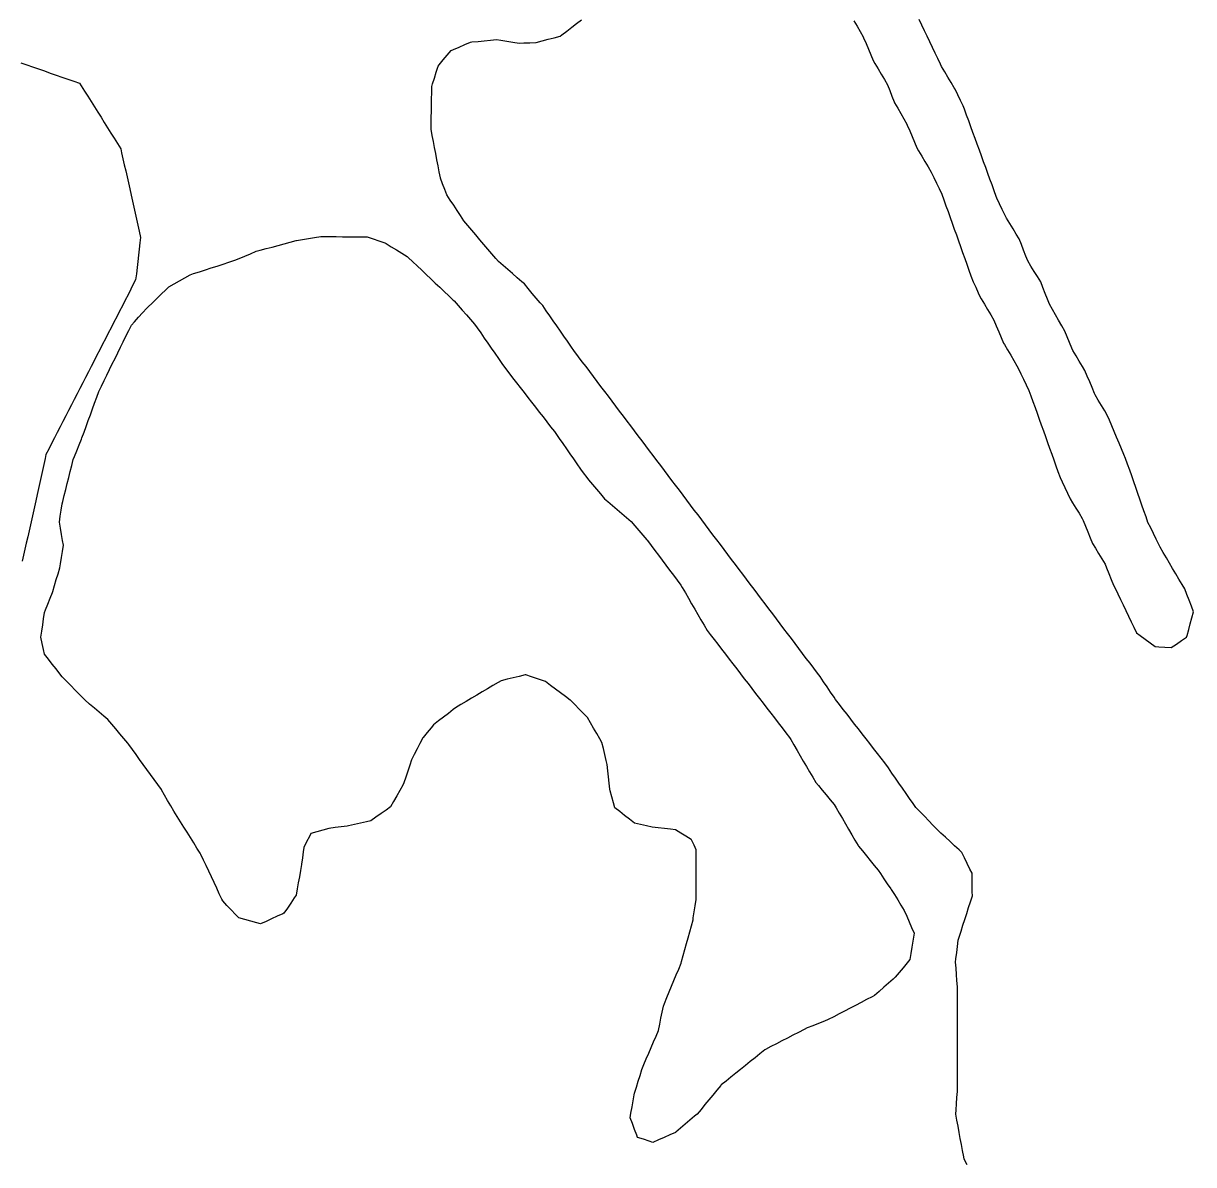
# Model space of a CAD drawing. Header units: millimetres. Extents: x 0 to 2762, y 6 to 2482.
# Drawn here: x 568.8 to 757.7, y 1286.1 to 1470.3 of the extents above; entities that cross this region are included whole.
import ezdxf

# ---------------------------------------------------------------- set-up
doc = ezdxf.new("R2010")
doc.units = ezdxf.units.MM
for name, color, linetype in [('ALL_HOLES', 1, 'Continuous'), ('ALL_ISLANDS', 7, 'Continuous'), ('OUTLINE_ISLAND_01', 7, 'Continuous'), ('OUTLINE_ISLAND_01_HOLE_116', 1, 'Continuous'), ('OUTLINE_ISLAND_01_HOLE_95', 1, 'Continuous')]:
    doc.layers.add(name, color=color, linetype=linetype)

msp = doc.modelspace()

# ---------------------------------------------------------------- linework, layer by layer
at = {"layer": 'ALL_HOLES'}
for points in [[(721.1243, 1286.0506), (720.6801, 1286.9465), (720.6043, 1287.3462), (720.4179, 1288.3286), (720.2315, 1289.3111), (720.0451, 1290.2936), (719.8587, 1291.2761), (719.6723, 1292.2585), (719.4859, 1293.241), (719.2995, 1294.2235), (719.3489, 1294.907), (719.4209, 1295.9044), (719.493, 1296.9018), (719.5651, 1297.8992), (719.5656, 1298.738), (719.5663, 1299.738), (719.567, 1300.738), (719.5676, 1301.738), (719.5683, 1302.738), (719.5689, 1303.738), (719.5696, 1304.738), (719.5702, 1305.738), (719.5709, 1306.738), (719.5715, 1307.738), (719.5722, 1308.738), (719.5728, 1309.738), (719.5735, 1310.738), (719.5741, 1311.738), (719.5748, 1312.738), (719.5754, 1313.738), (719.5761, 1314.738), (719.573, 1314.7792), (719.4985, 1315.7764), (719.4239, 1316.7737), (719.3494, 1317.7709), (719.2749, 1318.7681), (719.3385, 1319.3072), (719.4556, 1320.3003), (719.5728, 1321.2935), (719.6899, 1322.2866), (719.8521, 1322.7933), (720.1569, 1323.7457), (720.4616, 1324.6981), (720.7664, 1325.6506), (721.0712, 1326.603), (721.376, 1327.5554), (721.6808, 1328.5078), (721.9856, 1329.4602), (721.9762, 1330.0971), (721.9614, 1331.097), (721.9466, 1332.0969), (721.9318, 1333.0967), (721.5948, 1333.7818), (721.1535, 1334.6792), (720.7122, 1335.5765), (720.2709, 1336.4739), (719.8537, 1336.8607), (719.1204, 1337.5406), (718.3871, 1338.2205), (717.6538, 1338.9004), (716.9205, 1339.5803), (716.1872, 1340.2602), (715.6258, 1340.847), (714.9345, 1341.5696), (714.2432, 1342.2921), (713.5518, 1343.0147), (712.8605, 1343.7372), (712.4297, 1344.3553), (711.8579, 1345.1756), (711.286, 1345.996), (710.7142, 1346.8164), (710.1424, 1347.6367), (709.5705, 1348.4571), (708.9987, 1349.2775), (708.4268, 1350.0978), (707.855, 1350.9182), (707.28, 1351.6579), (706.6663, 1352.4474), (706.0525, 1353.2369), (705.4388, 1354.0264), (704.825, 1354.8159), (704.2113, 1355.6054), (703.5975, 1356.3949), (702.9838, 1357.1844), (702.37, 1357.9739), (701.7563, 1358.7634), (701.1425, 1359.5529), (700.5288, 1360.3424), (699.915, 1361.1319), (699.6523, 1361.5191), (699.0909, 1362.3467), (698.5295, 1363.1742), (697.968, 1364.0017), (697.4066, 1364.8292), (696.9861, 1365.3861), (696.3835, 1366.1841), (695.7808, 1366.9821), (695.1782, 1367.7801), (694.5755, 1368.5781), (693.9729, 1369.3761), (693.3702, 1370.1741), (692.7676, 1370.9721), (692.1649, 1371.7701), (691.5623, 1372.5681), (690.9596, 1373.3661), (690.357, 1374.1641), (689.7543, 1374.9621), (689.1517, 1375.7601), (688.549, 1376.5581), (687.9464, 1377.3562), (687.3437, 1378.1542), (686.7411, 1378.9522), (686.1384, 1379.7502), (685.5358, 1380.5482), (684.9331, 1381.3462), (684.3305, 1382.1442), (683.7278, 1382.9422), (683.1252, 1383.7402), (682.5225, 1384.5382), (681.9199, 1385.3362), (681.3172, 1386.1342), (680.7146, 1386.9322), (680.1119, 1387.7302), (679.5093, 1388.5282), (678.9066, 1389.3262), (678.304, 1390.1243), (677.7013, 1390.9223), (677.0987, 1391.7203), (676.496, 1392.5183), (675.8934, 1393.3163), (675.2907, 1394.1143), (674.6881, 1394.9123), (674.0854, 1395.7103), (673.4828, 1396.5083), (672.8801, 1397.3063), (672.2775, 1398.1043), (671.6748, 1398.9023), (671.0722, 1399.7003), (670.4695, 1400.4983), (669.8669, 1401.2963), (669.2642, 1402.0943), (668.6616, 1402.8923), (668.0589, 1403.6904), (667.4563, 1404.4884), (666.8536, 1405.2864), (666.251, 1406.0844), (665.6484, 1406.8824), (665.0457, 1407.6804), (664.4431, 1408.4784), (663.8404, 1409.2764), (663.2378, 1410.0744), (662.6351, 1410.8724), (662.0325, 1411.6704), (661.4298, 1412.4684), (660.8272, 1413.2664), (660.2245, 1414.0644), (659.6219, 1414.8624), (659.0192, 1415.6604), (658.4166, 1416.4585), (657.8139, 1417.2565), (657.7673, 1417.3234), (657.1957, 1418.144), (656.6241, 1418.9645), (656.0526, 1419.7851), (655.481, 1420.6056), (654.9094, 1421.4262), (654.3379, 1422.2468), (653.7663, 1423.0673), (653.1948, 1423.8879), (652.6232, 1424.7084), (652.2423, 1425.1602), (651.5976, 1425.9247), (650.953, 1426.6892), (650.3084, 1427.4537), (649.6638, 1428.2182), (649.2565, 1428.5696), (648.4994, 1429.2229), (647.7423, 1429.8762), (646.9852, 1430.5295), (646.2281, 1431.1828), (645.471, 1431.8361), (645.085, 1432.2929), (644.4396, 1433.0567), (643.7941, 1433.8206), (643.1487, 1434.5844), (642.5033, 1435.3482), (641.8578, 1436.112), (641.2124, 1436.8758), (640.567, 1437.6396), (639.9215, 1438.4035), (639.9116, 1438.4186), (639.3615, 1439.2537), (638.8115, 1440.0888), (638.2614, 1440.924), (637.7113, 1441.7591), (637.1613, 1442.5942), (636.8373, 1443.4299), (636.4759, 1444.3623), (636.1145, 1445.2947), (636.1106, 1445.3148), (635.9221, 1446.2969), (635.7335, 1447.2789), (635.545, 1448.261), (635.3564, 1449.2431), (635.1679, 1450.2251), (634.9794, 1451.2072), (634.7908, 1452.1892), (634.6023, 1453.1713), (634.6205, 1454.078), (634.6406, 1455.0778), (634.6607, 1456.0776), (634.6808, 1457.0774), (634.7009, 1458.0772), (634.721, 1459.077), (634.7411, 1460.0768), (634.8633, 1460.482), (635.1521, 1461.4394), (635.441, 1462.3968), (635.7298, 1463.3541), (635.9315, 1463.5923), (636.5779, 1464.3552), (637.2243, 1465.1182), (637.8707, 1465.8812), (638.2065, 1466.029), (639.1218, 1466.4319), (640.037, 1466.8348), (640.9523, 1467.2377), (641.2002, 1467.2633), (642.1949, 1467.3661), (643.1896, 1467.469), (644.1843, 1467.5718), (645.179, 1467.6747), (645.8445, 1467.5643), (646.8311, 1467.4007), (647.8176, 1467.2372), (648.8041, 1467.0736), (649.5747, 1467.1004), (650.5741, 1467.1351), (651.5735, 1467.1699), (651.5886, 1467.174), (652.5545, 1467.433), (653.5203, 1467.6921), (654.4862, 1467.9512), (655.452, 1468.2103), (655.7262, 1468.4197), (656.5208, 1469.0268), (657.3154, 1469.6339), (658.1101, 1470.241), (658.9047, 1470.8481)], [(702.8794, 1470.7013), (703.3782, 1469.8346), (703.8771, 1468.9679), (704.3759, 1468.1012), (704.4367, 1467.9545), (704.8194, 1467.0307), (705.2021, 1466.1068), (705.5849, 1465.1829), (705.9676, 1464.2591), (706.2505, 1463.7856), (706.7634, 1462.9272), (707.2764, 1462.0688), (707.7893, 1461.2104), (708.3023, 1460.3519), (708.6456, 1459.4555), (709.0033, 1458.5217), (709.361, 1457.5878), (709.4338, 1457.4615), (709.9326, 1456.5948), (710.4314, 1455.728), (710.9302, 1454.8613), (711.429, 1453.9946), (711.4886, 1453.8509), (711.8714, 1452.927), (712.2542, 1452.0032), (712.637, 1451.0794), (713.0198, 1450.1555), (713.2994, 1449.6874), (713.8122, 1448.8289), (714.3249, 1447.9704), (714.8377, 1447.1118), (715.3505, 1446.2533), (715.7588, 1445.3986), (716.1899, 1444.4963), (716.6209, 1443.594), (717.052, 1442.6916), (717.3844, 1441.7612), (717.7208, 1440.8195), (718.0572, 1439.8778), (718.3936, 1438.9361), (718.7301, 1437.9944), (719.0665, 1437.0527), (719.4029, 1436.1109), (719.7393, 1435.1692), (720.0757, 1434.2275), (720.4121, 1433.2858), (720.7485, 1432.3441), (721.085, 1431.4024), (721.4214, 1430.4607), (721.7578, 1429.5189), (722.0942, 1428.5772), (722.5214, 1427.6798), (722.9511, 1426.7769), (723.3809, 1425.874), (723.4221, 1425.8043), (723.9314, 1424.9437), (724.4407, 1424.0831), (724.95, 1423.2225), (725.4593, 1422.362), (725.4663, 1422.3455), (725.8548, 1421.4241), (726.2434, 1420.5027), (726.6319, 1419.5812), (727.0205, 1418.6598), (727.1585, 1418.425), (727.6651, 1417.5628), (728.1716, 1416.7006), (728.6782, 1415.8384), (729.1848, 1414.9762), (729.3626, 1414.6137), (729.8028, 1413.7158), (730.2431, 1412.818), (730.6834, 1411.9201), (731.1236, 1411.0222), (731.4278, 1410.1725), (731.7648, 1409.231), (732.1019, 1408.2895), (732.4389, 1407.348), (732.7759, 1406.4065), (733.1129, 1405.465), (733.45, 1404.5235), (733.787, 1403.582), (734.124, 1402.6405), (734.461, 1401.699), (734.798, 1400.7575), (735.1351, 1399.816), (735.4721, 1398.8745), (735.8091, 1397.933), (736.1461, 1396.9915), (736.497, 1396.2464), (736.923, 1395.3417), (737.349, 1394.437), (737.775, 1393.5323), (738.1609, 1392.8995), (738.6815, 1392.0457), (739.2021, 1391.192), (739.7228, 1390.3382), (739.8507, 1390.0283), (740.2321, 1389.1039), (740.6136, 1388.1795), (740.9951, 1387.2552), (741.3765, 1386.3308), (741.8504, 1385.5591), (742.3737, 1384.707), (742.8969, 1383.8548), (743.4202, 1383.0026), (743.6659, 1382.3861), (744.0361, 1381.4571), (744.4062, 1380.5281), (744.7764, 1379.5992), (745.0197, 1379.0968), (745.4555, 1378.1968), (745.8913, 1377.2967), (746.3271, 1376.3967), (746.7629, 1375.4967), (747.1988, 1374.5966), (747.6346, 1373.6966), (748.0704, 1372.7966), (748.5062, 1371.8965), (749.0727, 1371.4786), (749.8773, 1370.8849), (750.682, 1370.2911), (751.4867, 1369.6974), (752.0627, 1369.6565), (753.0602, 1369.5856), (754.0577, 1369.5148), (754.0886, 1369.5356), (754.9183, 1370.0938), (755.748, 1370.652), (756.5776, 1371.2103), (756.6432, 1371.4494), (756.9075, 1372.4138), (757.1718, 1373.3782), (757.4362, 1374.3427), (757.7005, 1375.3071), (757.3455, 1376.2216), (756.9837, 1377.1538), (756.6218, 1378.0861), (756.26, 1379.0183), (755.8445, 1379.722), (755.3362, 1380.5832), (754.8278, 1381.4443), (754.3194, 1382.3054), (753.8111, 1383.1666), (753.3027, 1384.0277), (752.7943, 1384.8889), (752.2859, 1385.75), (752.098, 1386.1334), (751.6578, 1387.0313), (751.2176, 1387.9292), (750.7775, 1388.8271), (750.3373, 1389.725), (750.0239, 1390.621), (749.6937, 1391.5649), (749.3635, 1392.5088), (749.0333, 1393.4527), (748.7031, 1394.3966), (748.373, 1395.3406), (748.0428, 1396.2845), (747.7126, 1397.2284), (747.3824, 1398.1723), (747.0522, 1399.1162), (746.722, 1400.0601), (746.4519, 1400.695), (746.0604, 1401.6152), (745.6689, 1402.5354), (745.2774, 1403.4556), (744.886, 1404.3758), (744.4945, 1405.296), (744.103, 1406.2161), (743.7115, 1407.1363), (743.3462, 1407.7398), (742.8285, 1408.5954), (742.3107, 1409.4509), (741.7929, 1410.3064), (741.6912, 1410.5516), (741.308, 1411.4753), (740.9248, 1412.399), (740.5416, 1413.3226), (740.1584, 1414.2463), (739.7606, 1414.9013), (739.2416, 1415.756), (738.7225, 1416.6108), (738.2034, 1417.4655), (738.0565, 1417.8236), (737.677, 1418.7488), (737.2974, 1419.674), (736.9179, 1420.5992), (736.9138, 1420.6063), (736.4147, 1421.4729), (735.9156, 1422.3394), (735.4166, 1423.206), (734.9175, 1424.0725), (734.4184, 1424.9391), (734.1015, 1425.7588), (733.7409, 1426.6915), (733.3804, 1427.6243), (733.0198, 1428.557), (732.5022, 1429.3944), (731.9764, 1430.245), (731.4506, 1431.0956), (730.9248, 1431.9463), (730.6261, 1432.7108), (730.2621, 1433.6422), (729.8981, 1434.5736), (729.5342, 1435.505), (729.0803, 1436.2472), (728.5586, 1437.1004), (728.0369, 1437.9535), (727.5153, 1438.8067), (727.2548, 1439.34), (726.8161, 1440.2386), (726.3773, 1441.1372), (725.9385, 1442.0358), (725.8422, 1442.3011), (725.5011, 1443.2412), (725.16, 1444.1812), (724.8189, 1445.1212), (724.4778, 1446.0612), (724.1367, 1447.0012), (723.7956, 1447.9413), (723.4545, 1448.8813), (723.1134, 1449.8213), (722.7723, 1450.7613), (722.4311, 1451.7014), (722.09, 1452.6414), (721.7489, 1453.5814), (721.4078, 1454.5214), (721.0667, 1455.4615), (720.7256, 1456.4015), (720.4783, 1456.9333), (720.0567, 1457.8401), (719.6351, 1458.7469), (719.2135, 1459.6537), (719.0766, 1459.884), (718.5655, 1460.7435), (718.0544, 1461.603), (717.5432, 1462.4625), (717.0321, 1463.322), (716.8613, 1463.6746), (716.4254, 1464.5746), (715.9895, 1465.4746), (715.5536, 1466.3746), (715.1177, 1467.2746), (714.6817, 1468.1746), (714.2458, 1469.0745), (713.8099, 1469.9745), (713.374, 1470.8745)]]:
    msp.add_lwpolyline(points, dxfattribs=at)
msp.add_lwpolyline([(592.2567, 1427.7316), (593.1272, 1428.2237), (593.9978, 1428.7157), (594.8684, 1429.2078), (595.7389, 1429.6998), (596.2741, 1429.8725), (597.2258, 1430.1795), (598.1775, 1430.4866), (599.1292, 1430.7936), (600.0809, 1431.1006), (601.0326, 1431.4077), (601.9843, 1431.7147), (602.936, 1432.0217), (603.6264, 1432.313), (604.5478, 1432.7017), (605.4691, 1433.0904), (606.3905, 1433.4791), (607.0298, 1433.6509), (607.9956, 1433.9104), (608.9613, 1434.1698), (609.9271, 1434.4293), (610.8928, 1434.6887), (611.8586, 1434.9482), (612.8244, 1435.2076), (612.8586, 1435.2134), (613.8446, 1435.3802), (614.8305, 1435.547), (615.8165, 1435.7138), (616.8025, 1435.8806), (617.3142, 1435.8747), (618.3142, 1435.8633), (619.3141, 1435.8518), (620.314, 1435.8403), (621.314, 1435.8288), (622.3139, 1435.8173), (623.3138, 1435.8058), (624.3138, 1435.7944), (625.2395, 1435.4878), (626.1888, 1435.1735), (627.1381, 1434.8592), (627.3374, 1434.7378), (628.1914, 1434.2175), (629.0454, 1433.6972), (629.8994, 1433.1769), (630.7533, 1432.6566), (630.9352, 1432.4842), (631.661, 1431.7962), (632.3867, 1431.1082), (633.1125, 1430.4203), (633.8382, 1429.7323), (634.564, 1429.0443), (635.2897, 1428.3564), (636.0155, 1427.6684), (636.7412, 1426.9805), (637.467, 1426.2925), (638.1927, 1425.6045), (638.3155, 1425.4657), (638.9779, 1424.7165), (639.6403, 1423.9674), (640.3028, 1423.2183), (640.9652, 1422.4691), (641.6276, 1421.72), (642.0438, 1421.1219), (642.615, 1420.3011), (643.1862, 1419.4803), (643.7574, 1418.6595), (644.3286, 1417.8387), (644.8998, 1417.0179), (645.471, 1416.1971), (646.0422, 1415.3763), (646.6135, 1414.5554), (647.1573, 1413.8556), (647.7709, 1413.066), (648.3845, 1412.2763), (648.998, 1411.4867), (649.6116, 1410.6971), (650.2252, 1409.9075), (650.8388, 1409.1178), (651.4524, 1408.3282), (652.066, 1407.5386), (652.6796, 1406.7489), (653.2932, 1405.9593), (653.9067, 1405.1697), (654.5203, 1404.3801), (654.7299, 1404.0791), (655.3012, 1403.2584), (655.8726, 1402.4377), (656.444, 1401.617), (657.0154, 1400.7963), (657.5867, 1399.9757), (658.1581, 1399.155), (658.7295, 1398.3343), (659.3008, 1397.5136), (659.404, 1397.3894), (660.0431, 1396.6202), (660.6822, 1395.8511), (661.3212, 1395.0819), (661.9603, 1394.3128), (662.5994, 1393.5436), (663.1162, 1393.1007), (663.8756, 1392.4501), (664.635, 1391.7994), (665.3943, 1391.1487), (666.1537, 1390.4981), (666.9131, 1389.8474), (667.4896, 1389.1799), (668.1433, 1388.4231), (668.797, 1387.6663), (669.4506, 1386.9096), (669.5224, 1386.8137), (670.1219, 1386.0133), (670.7214, 1385.2129), (671.3208, 1384.4125), (671.9203, 1383.6121), (672.5197, 1382.8117), (673.1192, 1382.0112), (673.7186, 1381.2108), (674.3181, 1380.4104), (674.9175, 1379.61), (675.1556, 1379.2006), (675.6582, 1378.3361), (676.1609, 1377.4716), (676.6635, 1376.6071), (677.1662, 1375.7426), (677.6688, 1374.8781), (678.1715, 1374.0136), (678.6741, 1373.1491), (679.1768, 1372.2846), (679.6805, 1371.6302), (680.2905, 1370.8378), (680.9005, 1370.0454), (681.5105, 1369.253), (682.1206, 1368.4606), (682.7306, 1367.6682), (683.3406, 1366.8758), (683.9506, 1366.0834), (684.5606, 1365.291), (685.1706, 1364.4986), (685.7806, 1363.7062), (686.3906, 1362.9138), (687.0006, 1362.1214), (687.6106, 1361.329), (688.2206, 1360.5366), (688.8306, 1359.7442), (689.4406, 1358.9518), (690.0506, 1358.1594), (690.6606, 1357.367), (691.2706, 1356.5747), (691.8806, 1355.7823), (692.4906, 1354.9899), (692.6816, 1354.6631), (693.1861, 1353.7997), (693.6907, 1352.9363), (694.1952, 1352.0729), (694.6997, 1351.2095), (695.2043, 1350.3461), (695.7088, 1349.4827), (696.2134, 1348.6194), (696.7179, 1347.756), (697.1262, 1347.2669), (697.7671, 1346.4993), (698.408, 1345.7317), (699.0489, 1344.964), (699.6898, 1344.1964), (700.0085, 1343.6484), (700.5112, 1342.7839), (701.0139, 1341.9195), (701.5166, 1341.055), (702.0193, 1340.1906), (702.522, 1339.3261), (703.0247, 1338.4616), (703.5274, 1337.5972), (703.6205, 1337.4821), (704.2497, 1336.7049), (704.8789, 1335.9276), (705.5081, 1335.1504), (706.1373, 1334.3731), (706.7665, 1333.5959), (707.1375, 1333.0475), (707.6979, 1332.2193), (708.2583, 1331.391), (708.8187, 1330.5628), (708.8646, 1330.4897), (709.3972, 1329.6433), (709.9297, 1328.7969), (710.4623, 1327.9505), (710.9948, 1327.1041), (711.0046, 1327.0814), (711.3981, 1326.162), (711.7916, 1325.2427), (712.1851, 1324.3234), (712.5786, 1323.4041), (712.5324, 1323.1178), (712.3732, 1322.1305), (712.2139, 1321.1433), (712.0547, 1320.156), (711.8955, 1319.1688), (711.4394, 1318.6173), (710.802, 1317.8467), (710.1647, 1317.0761), (709.5274, 1316.3055), (709.2071, 1316.022), (708.4583, 1315.3592), (707.7095, 1314.6965), (706.9607, 1314.0337), (706.2119, 1313.3709), (705.8089, 1313.1612), (704.9217, 1312.6997), (704.0346, 1312.2382), (703.1474, 1311.7767), (702.2603, 1311.3153), (701.3731, 1310.8538), (700.486, 1310.3923), (699.5988, 1309.9308), (698.7117, 1309.4693), (698.0943, 1309.2275), (697.1633, 1308.8626), (696.2322, 1308.4978), (695.3011, 1308.133), (694.8093, 1307.8791), (693.9209, 1307.4202), (693.0324, 1306.9613), (692.1439, 1306.5024), (691.2554, 1306.0435), (690.3669, 1305.5846), (689.4784, 1305.1257), (688.5899, 1304.6669), (688.4764, 1304.5758), (687.6965, 1303.9499), (686.9166, 1303.324), (686.1367, 1302.6981), (685.3568, 1302.0722), (684.5769, 1301.4463), (683.797, 1300.8204), (683.0171, 1300.1945), (682.2372, 1299.5685), (681.4573, 1298.9426), (681.3767, 1298.8453), (680.7389, 1298.0751), (680.101, 1297.3049), (679.4632, 1296.5348), (678.8254, 1295.7646), (678.1875, 1294.9944), (677.5497, 1294.2242), (677.1481, 1293.8814), (676.3875, 1293.2321), (675.6269, 1292.5829), (674.8663, 1291.9336), (674.1058, 1291.2844), (674.0574, 1291.2631), (673.1417, 1290.8612), (672.2261, 1290.4593), (671.3104, 1290.0573), (670.3947, 1289.6554), (669.8278, 1289.8435), (668.8787, 1290.1584), (667.9295, 1290.4733), (667.7977, 1290.8269), (667.4484, 1291.7639), (667.0991, 1292.7009), (666.7497, 1293.6379), (666.8783, 1294.3891), (667.047, 1295.3748), (667.2156, 1296.3605), (667.3843, 1297.3461), (667.465, 1297.6098), (667.7577, 1298.5661), (668.0503, 1299.5223), (668.3429, 1300.4785), (668.6355, 1301.4347), (668.9649, 1302.2079), (669.3568, 1303.1279), (669.7487, 1304.0479), (670.1406, 1304.9679), (670.5325, 1305.8879), (670.9244, 1306.8079), (671.3163, 1307.7279), (671.3176, 1307.7343), (671.5148, 1308.7147), (671.712, 1309.695), (671.9092, 1310.6754), (672.1063, 1311.6558), (672.2882, 1312.0959), (672.67, 1313.0201), (673.0518, 1313.9443), (673.4337, 1314.8685), (673.8155, 1315.7928), (674.1974, 1316.717), (674.5792, 1317.6412), (674.961, 1318.5655), (675.0372, 1318.8427), (675.3022, 1319.807), (675.5672, 1320.7712), (675.8322, 1321.7355), (676.0972, 1322.6997), (676.3621, 1323.664), (676.6271, 1324.6282), (676.8921, 1325.5925), (676.9389, 1325.877), (677.1011, 1326.8638), (677.2632, 1327.8506), (677.4254, 1328.8373), (677.4254, 1328.8556), (677.4243, 1329.8556), (677.4232, 1330.8556), (677.4222, 1331.8556), (677.4211, 1332.8556), (677.42, 1333.8556), (677.4189, 1334.8556), (677.4179, 1335.8556), (677.4168, 1336.8556), (677.0676, 1337.6052), (676.6454, 1338.5117), (676.6098, 1338.5337), (675.7598, 1339.0606), (674.9099, 1339.5874), (674.0599, 1340.1143), (673.2658, 1340.205), (672.2723, 1340.3186), (671.2787, 1340.4321), (670.2852, 1340.5456), (669.399, 1340.7446), (668.4233, 1340.9637), (667.4476, 1341.1828), (667.4259, 1341.1996), (666.6363, 1341.8132), (665.8467, 1342.4268), (665.057, 1343.0404), (664.2674, 1343.6539), (664.0403, 1344.4706), (663.7724, 1345.4341), (663.5045, 1346.3975), (663.4739, 1346.6596), (663.3581, 1347.6529), (663.2423, 1348.6462), (663.1265, 1349.6394), (663.0107, 1350.6327), (662.8642, 1351.2767), (662.6424, 1352.2517), (662.4205, 1353.2268), (662.1987, 1354.2019), (661.8483, 1354.8044), (661.3455, 1355.6688), (660.8428, 1356.5333), (660.34, 1357.3977), (659.8372, 1358.2621), (659.2145, 1358.8924), (658.5116, 1359.6037), (657.8087, 1360.3151), (657.1059, 1361.0264), (657.0858, 1361.0413), (656.2833, 1361.6379), (655.4807, 1362.2345), (654.6781, 1362.831), (653.8756, 1363.4276), (653.073, 1364.0242), (652.7351, 1364.1404), (651.7895, 1364.4658), (650.8439, 1364.7912), (649.8983, 1365.1166), (649.8188, 1365.0977), (648.8459, 1364.8664), (647.873, 1364.6351), (646.9001, 1364.4038), (645.9272, 1364.1725), (645.4426, 1363.8849), (644.5825, 1363.3747), (643.7224, 1362.8646), (642.8624, 1362.3544), (642.0023, 1361.8442), (641.1423, 1361.334), (640.2822, 1360.8238), (639.4221, 1360.3136), (638.5621, 1359.8034), (638.1854, 1359.5112), (637.3952, 1358.8984), (636.605, 1358.2855), (635.8148, 1357.6727), (635.0246, 1357.0598), (634.6034, 1356.5571), (633.9612, 1355.7905), (633.319, 1355.024), (633.2758, 1354.9407), (632.8159, 1354.0527), (632.356, 1353.1648), (631.8961, 1352.2768), (631.4362, 1351.3888), (631.1568, 1350.5262), (630.8488, 1349.5749), (630.5407, 1348.6235), (630.2326, 1347.6721), (630.0343, 1347.3181), (629.5456, 1346.4457), (629.0568, 1345.5733), (628.5681, 1344.7009), (628.0793, 1343.8284), (627.3412, 1343.3011), (626.5276, 1342.7198), (625.7139, 1342.1384), (624.9002, 1341.5571), (624.1954, 1341.3976), (623.22, 1341.177), (622.2447, 1340.9563), (621.2693, 1340.7357), (621.0848, 1340.7128), (620.0924, 1340.5896), (619.1001, 1340.4663), (618.1077, 1340.3431), (618.107, 1340.343), (617.1461, 1340.0662), (616.1851, 1339.7894), (615.2242, 1339.5126), (614.9824, 1339.0505), (614.5188, 1338.1644), (614.0553, 1337.2784), (613.9632, 1336.5662), (613.835, 1335.5744), (613.7067, 1334.5827), (613.6931, 1334.5049), (613.5199, 1333.52), (613.3467, 1332.5351), (613.1736, 1331.5502), (613.0004, 1330.5653), (612.8273, 1329.5804), (612.5235, 1329.1257), (611.9681, 1328.2942), (611.4126, 1327.4627), (610.8571, 1326.6311), (610.7001, 1326.5607), (609.7877, 1326.1514), (608.8753, 1325.742), (607.963, 1325.3327), (607.0506, 1324.9234), (606.4548, 1325.0872), (605.4906, 1325.3522), (604.5263, 1325.6173), (603.5621, 1325.8824), (603.0314, 1326.4435), (602.3443, 1327.1701), (601.6572, 1327.8967), (600.9701, 1328.6233), (600.8446, 1328.8924), (600.4219, 1329.7986), (599.9991, 1330.7049), (599.5764, 1331.6111), (599.1537, 1332.5174), (598.731, 1333.4236), (598.3082, 1334.3299), (597.8855, 1335.2362), (597.4628, 1336.1424), (597.3526, 1336.3182), (596.8217, 1337.1656), (596.2907, 1338.013), (595.7598, 1338.8604), (595.2288, 1339.7078), (594.6979, 1340.5553), (594.1669, 1341.4027), (593.636, 1342.2501), (593.1051, 1343.0975), (593.0876, 1343.1275), (592.5847, 1343.9919), (592.0818, 1344.8562), (591.5789, 1345.7206), (591.076, 1346.5849), (591.0715, 1346.5912), (590.4866, 1347.4023), (589.9017, 1348.2134), (589.3167, 1349.0245), (588.7318, 1349.8356), (588.1469, 1350.6466), (587.562, 1351.4577), (586.9771, 1352.2688), (586.3921, 1353.0799), (585.8072, 1353.891), (585.6452, 1354.0846), (585.0033, 1354.8513), (584.3613, 1355.6181), (583.7194, 1356.3849), (583.0775, 1357.1516), (582.4356, 1357.9184), (581.7785, 1358.4752), (581.0155, 1359.1217), (580.2526, 1359.7681), (579.4896, 1360.4146), (578.7267, 1361.0611), (578.5583, 1361.2329), (577.8582, 1361.947), (577.1582, 1362.6612), (576.4582, 1363.3753), (575.7582, 1364.0894), (575.0582, 1364.8036), (574.6814, 1365.2882), (574.0675, 1366.0775), (573.4535, 1366.8669), (572.8396, 1367.6563), (572.2257, 1368.4456), (572.0576, 1369.2236), (571.8463, 1370.2011), (571.6351, 1371.1785), (571.6382, 1371.2006), (571.7781, 1372.1908), (571.918, 1373.181), (572.0579, 1374.1711), (572.1978, 1375.1613), (572.3788, 1375.622), (572.7445, 1376.5527), (573.1102, 1377.4835), (573.4758, 1378.4142), (573.5248, 1378.5748), (573.8166, 1379.5313), (574.1083, 1380.4878), (574.4, 1381.4443), (574.6918, 1382.4008), (574.7952, 1383.0632), (574.9495, 1384.0512), (575.1038, 1385.0392), (575.2581, 1386.0273), (575.1268, 1386.7974), (574.9588, 1387.7831), (574.7907, 1388.7689), (574.6227, 1389.7547), (574.7605, 1390.7288), (574.9005, 1391.719), (575.0406, 1392.7091), (575.1398, 1393.102), (575.3847, 1394.0715), (575.6297, 1395.0411), (575.8746, 1396.0106), (576.1195, 1396.9802), (576.3644, 1397.9497), (576.6094, 1398.9193), (576.8543, 1399.8888), (577.0513, 1400.3716), (577.4292, 1401.2974), (577.8071, 1402.2233), (578.185, 1403.1491), (578.2566, 1403.3472), (578.597, 1404.2875), (578.9373, 1405.2278), (579.2776, 1406.1681), (579.6179, 1407.1084), (579.9582, 1408.0487), (580.2986, 1408.989), (580.6389, 1409.9294), (580.9792, 1410.8697), (581.3898, 1411.705), (581.8309, 1412.6024), (582.272, 1413.4999), (582.7132, 1414.3973), (583.1543, 1415.2948), (583.5954, 1416.1922), (584.0365, 1417.0897), (584.4777, 1417.9871), (584.9188, 1418.8845), (585.3599, 1419.782), (585.801, 1420.6794), (586.2422, 1421.5769), (586.7074, 1422.09), (587.379, 1422.8309), (588.0507, 1423.5718), (588.7224, 1424.3126), (588.8944, 1424.4791), (589.6132, 1425.1744), (590.3319, 1425.8697), (591.0506, 1426.565), (591.7694, 1427.2602)], close=True, dxfattribs=at)
at = {"layer": 'ALL_ISLANDS'}
msp.add_lwpolyline([(568.4004, 1463.8731), (569.3467, 1463.5497), (570.293, 1463.2264), (571.2393, 1462.9031), (572.1856, 1462.5798), (573.1319, 1462.2564), (574.0782, 1461.9331), (575.0245, 1461.6098), (575.9707, 1461.2865), (576.917, 1460.9631), (577.8633, 1460.6398), (578.1408, 1460.1972), (578.6718, 1459.3499), (579.2029, 1458.5025), (579.734, 1457.6552), (580.2651, 1456.8079), (580.7962, 1455.9606), (581.3273, 1455.1133), (581.8584, 1454.266), (582.3895, 1453.4186), (582.9205, 1452.5713), (583.4516, 1451.724), (583.9827, 1450.8767), (584.5138, 1450.0294), (584.6558, 1449.3919), (584.8732, 1448.4158), (585.0905, 1447.4398), (585.3079, 1446.4637), (585.5253, 1445.4876), (585.7427, 1444.5115), (585.9601, 1443.5354), (586.1774, 1442.5593), (586.3948, 1441.5832), (586.6122, 1440.6072), (586.8296, 1439.6311), (587.047, 1438.655), (587.2643, 1437.6789), (587.4817, 1436.7028), (587.6991, 1435.7267), (587.5973, 1434.8356), (587.4838, 1433.8421), (587.3703, 1432.8486), (587.2568, 1431.855), (587.1433, 1430.8615), (587.0298, 1429.8679), (586.9163, 1428.8744), (586.5987, 1428.2561), (586.1419, 1427.3665), (585.685, 1426.477), (585.2282, 1425.5874), (584.7714, 1424.6979), (584.3145, 1423.8084), (583.8577, 1422.9188), (583.4008, 1422.0293), (582.944, 1421.1397), (582.4871, 1420.2502), (582.0303, 1419.3606), (581.5734, 1418.4711), (581.1166, 1417.5815), (580.6597, 1416.692), (580.2029, 1415.8024), (579.7461, 1414.9129), (579.2892, 1414.0233), (578.8324, 1413.1338), (578.3755, 1412.2443), (577.9187, 1411.3547), (577.4618, 1410.4652), (577.005, 1409.5756), (576.5481, 1408.6861), (576.0913, 1407.7965), (575.6345, 1406.907), (575.1776, 1406.0174), (574.7208, 1405.1279), (574.2639, 1404.2383), (573.8071, 1403.3488), (573.3502, 1402.4592), (572.8934, 1401.5697), (572.4365, 1400.6801), (572.2998, 1400.0631), (572.0835, 1399.0868), (571.8672, 1398.1105), (571.6509, 1397.1342), (571.4346, 1396.1578), (571.2183, 1395.1815), (571.002, 1394.2052), (570.7856, 1393.2289), (570.5693, 1392.2525), (570.353, 1391.2762), (570.1367, 1390.2999), (569.9204, 1389.3236), (569.7041, 1388.3472), (569.4878, 1387.3709), (569.2715, 1386.3946), (569.0552, 1385.4183), (568.8388, 1384.4419), (568.6225, 1383.4656)], dxfattribs=at)
at = {"layer": 'OUTLINE_ISLAND_01'}
msp.add_lwpolyline([(568.4004, 1463.8731), (569.3467, 1463.5497), (570.293, 1463.2264), (571.2393, 1462.9031), (572.1856, 1462.5798), (573.1319, 1462.2564), (574.0782, 1461.9331), (575.0245, 1461.6098), (575.9707, 1461.2865), (576.917, 1460.9631), (577.8633, 1460.6398), (578.1408, 1460.1972), (578.6718, 1459.3499), (579.2029, 1458.5025), (579.734, 1457.6552), (580.2651, 1456.8079), (580.7962, 1455.9606), (581.3273, 1455.1133), (581.8584, 1454.266), (582.3895, 1453.4186), (582.9205, 1452.5713), (583.4516, 1451.724), (583.9827, 1450.8767), (584.5138, 1450.0294), (584.6558, 1449.3919), (584.8732, 1448.4158), (585.0905, 1447.4398), (585.3079, 1446.4637), (585.5253, 1445.4876), (585.7427, 1444.5115), (585.9601, 1443.5354), (586.1774, 1442.5593), (586.3948, 1441.5832), (586.6122, 1440.6072), (586.8296, 1439.6311), (587.047, 1438.655), (587.2643, 1437.6789), (587.4817, 1436.7028), (587.6991, 1435.7267), (587.5973, 1434.8356), (587.4838, 1433.8421), (587.3703, 1432.8486), (587.2568, 1431.855), (587.1433, 1430.8615), (587.0298, 1429.8679), (586.9163, 1428.8744), (586.5987, 1428.2561), (586.1419, 1427.3665), (585.685, 1426.477), (585.2282, 1425.5874), (584.7714, 1424.6979), (584.3145, 1423.8084), (583.8577, 1422.9188), (583.4008, 1422.0293), (582.944, 1421.1397), (582.4871, 1420.2502), (582.0303, 1419.3606), (581.5734, 1418.4711), (581.1166, 1417.5815), (580.6597, 1416.692), (580.2029, 1415.8024), (579.7461, 1414.9129), (579.2892, 1414.0233), (578.8324, 1413.1338), (578.3755, 1412.2443), (577.9187, 1411.3547), (577.4618, 1410.4652), (577.005, 1409.5756), (576.5481, 1408.6861), (576.0913, 1407.7965), (575.6345, 1406.907), (575.1776, 1406.0174), (574.7208, 1405.1279), (574.2639, 1404.2383), (573.8071, 1403.3488), (573.3502, 1402.4592), (572.8934, 1401.5697), (572.4365, 1400.6801), (572.2998, 1400.0631), (572.0835, 1399.0868), (571.8672, 1398.1105), (571.6509, 1397.1342), (571.4346, 1396.1578), (571.2183, 1395.1815), (571.002, 1394.2052), (570.7856, 1393.2289), (570.5693, 1392.2525), (570.353, 1391.2762), (570.1367, 1390.2999), (569.9204, 1389.3236), (569.7041, 1388.3472), (569.4878, 1387.3709), (569.2715, 1386.3946), (569.0552, 1385.4183), (568.8388, 1384.4419), (568.6225, 1383.4656)], dxfattribs=at)
at = {"layer": 'OUTLINE_ISLAND_01_HOLE_116'}
for points in [[(721.1243, 1286.0506), (720.6801, 1286.9465), (720.6043, 1287.3462), (720.4179, 1288.3286), (720.2315, 1289.3111), (720.0451, 1290.2936), (719.8587, 1291.2761), (719.6723, 1292.2585), (719.4859, 1293.241), (719.2995, 1294.2235), (719.3489, 1294.907), (719.4209, 1295.9044), (719.493, 1296.9018), (719.5651, 1297.8992), (719.5656, 1298.738), (719.5663, 1299.738), (719.567, 1300.738), (719.5676, 1301.738), (719.5683, 1302.738), (719.5689, 1303.738), (719.5696, 1304.738), (719.5702, 1305.738), (719.5709, 1306.738), (719.5715, 1307.738), (719.5722, 1308.738), (719.5728, 1309.738), (719.5735, 1310.738), (719.5741, 1311.738), (719.5748, 1312.738), (719.5754, 1313.738), (719.5761, 1314.738), (719.573, 1314.7792), (719.4985, 1315.7764), (719.4239, 1316.7737), (719.3494, 1317.7709), (719.2749, 1318.7681), (719.3385, 1319.3072), (719.4556, 1320.3003), (719.5728, 1321.2935), (719.6899, 1322.2866), (719.8521, 1322.7933), (720.1569, 1323.7457), (720.4616, 1324.6981), (720.7664, 1325.6506), (721.0712, 1326.603), (721.376, 1327.5554), (721.6808, 1328.5078), (721.9856, 1329.4602), (721.9762, 1330.0971), (721.9614, 1331.097), (721.9466, 1332.0969), (721.9318, 1333.0967), (721.5948, 1333.7818), (721.1535, 1334.6792), (720.7122, 1335.5765), (720.2709, 1336.4739), (719.8537, 1336.8607), (719.1204, 1337.5406), (718.3871, 1338.2205), (717.6538, 1338.9004), (716.9205, 1339.5803), (716.1872, 1340.2602), (715.6258, 1340.847), (714.9345, 1341.5696), (714.2432, 1342.2921), (713.5518, 1343.0147), (712.8605, 1343.7372), (712.4297, 1344.3553), (711.8579, 1345.1756), (711.286, 1345.996), (710.7142, 1346.8164), (710.1424, 1347.6367), (709.5705, 1348.4571), (708.9987, 1349.2775), (708.4268, 1350.0978), (707.855, 1350.9182), (707.28, 1351.6579), (706.6663, 1352.4474), (706.0525, 1353.2369), (705.4388, 1354.0264), (704.825, 1354.8159), (704.2113, 1355.6054), (703.5975, 1356.3949), (702.9838, 1357.1844), (702.37, 1357.9739), (701.7563, 1358.7634), (701.1425, 1359.5529), (700.5288, 1360.3424), (699.915, 1361.1319), (699.6523, 1361.5191), (699.0909, 1362.3467), (698.5295, 1363.1742), (697.968, 1364.0017), (697.4066, 1364.8292), (696.9861, 1365.3861), (696.3835, 1366.1841), (695.7808, 1366.9821), (695.1782, 1367.7801), (694.5755, 1368.5781), (693.9729, 1369.3761), (693.3702, 1370.1741), (692.7676, 1370.9721), (692.1649, 1371.7701), (691.5623, 1372.5681), (690.9596, 1373.3661), (690.357, 1374.1641), (689.7543, 1374.9621), (689.1517, 1375.7601), (688.549, 1376.5581), (687.9464, 1377.3562), (687.3437, 1378.1542), (686.7411, 1378.9522), (686.1384, 1379.7502), (685.5358, 1380.5482), (684.9331, 1381.3462), (684.3305, 1382.1442), (683.7278, 1382.9422), (683.1252, 1383.7402), (682.5225, 1384.5382), (681.9199, 1385.3362), (681.3172, 1386.1342), (680.7146, 1386.9322), (680.1119, 1387.7302), (679.5093, 1388.5282), (678.9066, 1389.3262), (678.304, 1390.1243), (677.7013, 1390.9223), (677.0987, 1391.7203), (676.496, 1392.5183), (675.8934, 1393.3163), (675.2907, 1394.1143), (674.6881, 1394.9123), (674.0854, 1395.7103), (673.4828, 1396.5083), (672.8801, 1397.3063), (672.2775, 1398.1043), (671.6748, 1398.9023), (671.0722, 1399.7003), (670.4695, 1400.4983), (669.8669, 1401.2963), (669.2642, 1402.0943), (668.6616, 1402.8923), (668.0589, 1403.6904), (667.4563, 1404.4884), (666.8536, 1405.2864), (666.251, 1406.0844), (665.6484, 1406.8824), (665.0457, 1407.6804), (664.4431, 1408.4784), (663.8404, 1409.2764), (663.2378, 1410.0744), (662.6351, 1410.8724), (662.0325, 1411.6704), (661.4298, 1412.4684), (660.8272, 1413.2664), (660.2245, 1414.0644), (659.6219, 1414.8624), (659.0192, 1415.6604), (658.4166, 1416.4585), (657.8139, 1417.2565), (657.7673, 1417.3234), (657.1957, 1418.144), (656.6241, 1418.9645), (656.0526, 1419.7851), (655.481, 1420.6056), (654.9094, 1421.4262), (654.3379, 1422.2468), (653.7663, 1423.0673), (653.1948, 1423.8879), (652.6232, 1424.7084), (652.2423, 1425.1602), (651.5976, 1425.9247), (650.953, 1426.6892), (650.3084, 1427.4537), (649.6638, 1428.2182), (649.2565, 1428.5696), (648.4994, 1429.2229), (647.7423, 1429.8762), (646.9852, 1430.5295), (646.2281, 1431.1828), (645.471, 1431.8361), (645.085, 1432.2929), (644.4396, 1433.0567), (643.7941, 1433.8206), (643.1487, 1434.5844), (642.5033, 1435.3482), (641.8578, 1436.112), (641.2124, 1436.8758), (640.567, 1437.6396), (639.9215, 1438.4035), (639.9116, 1438.4186), (639.3615, 1439.2537), (638.8115, 1440.0888), (638.2614, 1440.924), (637.7113, 1441.7591), (637.1613, 1442.5942), (636.8373, 1443.4299), (636.4759, 1444.3623), (636.1145, 1445.2947), (636.1106, 1445.3148), (635.9221, 1446.2969), (635.7335, 1447.2789), (635.545, 1448.261), (635.3564, 1449.2431), (635.1679, 1450.2251), (634.9794, 1451.2072), (634.7908, 1452.1892), (634.6023, 1453.1713), (634.6205, 1454.078), (634.6406, 1455.0778), (634.6607, 1456.0776), (634.6808, 1457.0774), (634.7009, 1458.0772), (634.721, 1459.077), (634.7411, 1460.0768), (634.8633, 1460.482), (635.1521, 1461.4394), (635.441, 1462.3968), (635.7298, 1463.3541), (635.9315, 1463.5923), (636.5779, 1464.3552), (637.2243, 1465.1182), (637.8707, 1465.8812), (638.2065, 1466.029), (639.1218, 1466.4319), (640.037, 1466.8348), (640.9523, 1467.2377), (641.2002, 1467.2633), (642.1949, 1467.3661), (643.1896, 1467.469), (644.1843, 1467.5718), (645.179, 1467.6747), (645.8445, 1467.5643), (646.8311, 1467.4007), (647.8176, 1467.2372), (648.8041, 1467.0736), (649.5747, 1467.1004), (650.5741, 1467.1351), (651.5735, 1467.1699), (651.5886, 1467.174), (652.5545, 1467.433), (653.5203, 1467.6921), (654.4862, 1467.9512), (655.452, 1468.2103), (655.7262, 1468.4197), (656.5208, 1469.0268), (657.3154, 1469.6339), (658.1101, 1470.241), (658.9047, 1470.8481)], [(702.8794, 1470.7013), (703.3782, 1469.8346), (703.8771, 1468.9679), (704.3759, 1468.1012), (704.4367, 1467.9545), (704.8194, 1467.0307), (705.2021, 1466.1068), (705.5849, 1465.1829), (705.9676, 1464.2591), (706.2505, 1463.7856), (706.7634, 1462.9272), (707.2764, 1462.0688), (707.7893, 1461.2104), (708.3023, 1460.3519), (708.6456, 1459.4555), (709.0033, 1458.5217), (709.361, 1457.5878), (709.4338, 1457.4615), (709.9326, 1456.5948), (710.4314, 1455.728), (710.9302, 1454.8613), (711.429, 1453.9946), (711.4886, 1453.8509), (711.8714, 1452.927), (712.2542, 1452.0032), (712.637, 1451.0794), (713.0198, 1450.1555), (713.2994, 1449.6874), (713.8122, 1448.8289), (714.3249, 1447.9704), (714.8377, 1447.1118), (715.3505, 1446.2533), (715.7588, 1445.3986), (716.1899, 1444.4963), (716.6209, 1443.594), (717.052, 1442.6916), (717.3844, 1441.7612), (717.7208, 1440.8195), (718.0572, 1439.8778), (718.3936, 1438.9361), (718.7301, 1437.9944), (719.0665, 1437.0527), (719.4029, 1436.1109), (719.7393, 1435.1692), (720.0757, 1434.2275), (720.4121, 1433.2858), (720.7485, 1432.3441), (721.085, 1431.4024), (721.4214, 1430.4607), (721.7578, 1429.5189), (722.0942, 1428.5772), (722.5214, 1427.6798), (722.9511, 1426.7769), (723.3809, 1425.874), (723.4221, 1425.8043), (723.9314, 1424.9437), (724.4407, 1424.0831), (724.95, 1423.2225), (725.4593, 1422.362), (725.4663, 1422.3455), (725.8548, 1421.4241), (726.2434, 1420.5027), (726.6319, 1419.5812), (727.0205, 1418.6598), (727.1585, 1418.425), (727.6651, 1417.5628), (728.1716, 1416.7006), (728.6782, 1415.8384), (729.1848, 1414.9762), (729.3626, 1414.6137), (729.8028, 1413.7158), (730.2431, 1412.818), (730.6834, 1411.9201), (731.1236, 1411.0222), (731.4278, 1410.1725), (731.7648, 1409.231), (732.1019, 1408.2895), (732.4389, 1407.348), (732.7759, 1406.4065), (733.1129, 1405.465), (733.45, 1404.5235), (733.787, 1403.582), (734.124, 1402.6405), (734.461, 1401.699), (734.798, 1400.7575), (735.1351, 1399.816), (735.4721, 1398.8745), (735.8091, 1397.933), (736.1461, 1396.9915), (736.497, 1396.2464), (736.923, 1395.3417), (737.349, 1394.437), (737.775, 1393.5323), (738.1609, 1392.8995), (738.6815, 1392.0457), (739.2021, 1391.192), (739.7228, 1390.3382), (739.8507, 1390.0283), (740.2321, 1389.1039), (740.6136, 1388.1795), (740.9951, 1387.2552), (741.3765, 1386.3308), (741.8504, 1385.5591), (742.3737, 1384.707), (742.8969, 1383.8548), (743.4202, 1383.0026), (743.6659, 1382.3861), (744.0361, 1381.4571), (744.4062, 1380.5281), (744.7764, 1379.5992), (745.0197, 1379.0968), (745.4555, 1378.1968), (745.8913, 1377.2967), (746.3271, 1376.3967), (746.7629, 1375.4967), (747.1988, 1374.5966), (747.6346, 1373.6966), (748.0704, 1372.7966), (748.5062, 1371.8965), (749.0727, 1371.4786), (749.8773, 1370.8849), (750.682, 1370.2911), (751.4867, 1369.6974), (752.0627, 1369.6565), (753.0602, 1369.5856), (754.0577, 1369.5148), (754.0886, 1369.5356), (754.9183, 1370.0938), (755.748, 1370.652), (756.5776, 1371.2103), (756.6432, 1371.4494), (756.9075, 1372.4138), (757.1718, 1373.3782), (757.4362, 1374.3427), (757.7005, 1375.3071), (757.3455, 1376.2216), (756.9837, 1377.1538), (756.6218, 1378.0861), (756.26, 1379.0183), (755.8445, 1379.722), (755.3362, 1380.5832), (754.8278, 1381.4443), (754.3194, 1382.3054), (753.8111, 1383.1666), (753.3027, 1384.0277), (752.7943, 1384.8889), (752.2859, 1385.75), (752.098, 1386.1334), (751.6578, 1387.0313), (751.2176, 1387.9292), (750.7775, 1388.8271), (750.3373, 1389.725), (750.0239, 1390.621), (749.6937, 1391.5649), (749.3635, 1392.5088), (749.0333, 1393.4527), (748.7031, 1394.3966), (748.373, 1395.3406), (748.0428, 1396.2845), (747.7126, 1397.2284), (747.3824, 1398.1723), (747.0522, 1399.1162), (746.722, 1400.0601), (746.4519, 1400.695), (746.0604, 1401.6152), (745.6689, 1402.5354), (745.2774, 1403.4556), (744.886, 1404.3758), (744.4945, 1405.296), (744.103, 1406.2161), (743.7115, 1407.1363), (743.3462, 1407.7398), (742.8285, 1408.5954), (742.3107, 1409.4509), (741.7929, 1410.3064), (741.6912, 1410.5516), (741.308, 1411.4753), (740.9248, 1412.399), (740.5416, 1413.3226), (740.1584, 1414.2463), (739.7606, 1414.9013), (739.2416, 1415.756), (738.7225, 1416.6108), (738.2034, 1417.4655), (738.0565, 1417.8236), (737.677, 1418.7488), (737.2974, 1419.674), (736.9179, 1420.5992), (736.9138, 1420.6063), (736.4147, 1421.4729), (735.9156, 1422.3394), (735.4166, 1423.206), (734.9175, 1424.0725), (734.4184, 1424.9391), (734.1015, 1425.7588), (733.7409, 1426.6915), (733.3804, 1427.6243), (733.0198, 1428.557), (732.5022, 1429.3944), (731.9764, 1430.245), (731.4506, 1431.0956), (730.9248, 1431.9463), (730.6261, 1432.7108), (730.2621, 1433.6422), (729.8981, 1434.5736), (729.5342, 1435.505), (729.0803, 1436.2472), (728.5586, 1437.1004), (728.0369, 1437.9535), (727.5153, 1438.8067), (727.2548, 1439.34), (726.8161, 1440.2386), (726.3773, 1441.1372), (725.9385, 1442.0358), (725.8422, 1442.3011), (725.5011, 1443.2412), (725.16, 1444.1812), (724.8189, 1445.1212), (724.4778, 1446.0612), (724.1367, 1447.0012), (723.7956, 1447.9413), (723.4545, 1448.8813), (723.1134, 1449.8213), (722.7723, 1450.7613), (722.4311, 1451.7014), (722.09, 1452.6414), (721.7489, 1453.5814), (721.4078, 1454.5214), (721.0667, 1455.4615), (720.7256, 1456.4015), (720.4783, 1456.9333), (720.0567, 1457.8401), (719.6351, 1458.7469), (719.2135, 1459.6537), (719.0766, 1459.884), (718.5655, 1460.7435), (718.0544, 1461.603), (717.5432, 1462.4625), (717.0321, 1463.322), (716.8613, 1463.6746), (716.4254, 1464.5746), (715.9895, 1465.4746), (715.5536, 1466.3746), (715.1177, 1467.2746), (714.6817, 1468.1746), (714.2458, 1469.0745), (713.8099, 1469.9745), (713.374, 1470.8745)]]:
    msp.add_lwpolyline(points, dxfattribs=at)
at = {"layer": 'OUTLINE_ISLAND_01_HOLE_95'}
msp.add_lwpolyline([(592.2567, 1427.7316), (593.1272, 1428.2237), (593.9978, 1428.7157), (594.8684, 1429.2078), (595.7389, 1429.6998), (596.2741, 1429.8725), (597.2258, 1430.1795), (598.1775, 1430.4866), (599.1292, 1430.7936), (600.0809, 1431.1006), (601.0326, 1431.4077), (601.9843, 1431.7147), (602.936, 1432.0217), (603.6264, 1432.313), (604.5478, 1432.7017), (605.4691, 1433.0904), (606.3905, 1433.4791), (607.0298, 1433.6509), (607.9956, 1433.9104), (608.9613, 1434.1698), (609.9271, 1434.4293), (610.8928, 1434.6887), (611.8586, 1434.9482), (612.8244, 1435.2076), (612.8586, 1435.2134), (613.8446, 1435.3802), (614.8305, 1435.547), (615.8165, 1435.7138), (616.8025, 1435.8806), (617.3142, 1435.8747), (618.3142, 1435.8633), (619.3141, 1435.8518), (620.314, 1435.8403), (621.314, 1435.8288), (622.3139, 1435.8173), (623.3138, 1435.8058), (624.3138, 1435.7944), (625.2395, 1435.4878), (626.1888, 1435.1735), (627.1381, 1434.8592), (627.3374, 1434.7378), (628.1914, 1434.2175), (629.0454, 1433.6972), (629.8994, 1433.1769), (630.7533, 1432.6566), (630.9352, 1432.4842), (631.661, 1431.7962), (632.3867, 1431.1082), (633.1125, 1430.4203), (633.8382, 1429.7323), (634.564, 1429.0443), (635.2897, 1428.3564), (636.0155, 1427.6684), (636.7412, 1426.9805), (637.467, 1426.2925), (638.1927, 1425.6045), (638.3155, 1425.4657), (638.9779, 1424.7165), (639.6403, 1423.9674), (640.3028, 1423.2183), (640.9652, 1422.4691), (641.6276, 1421.72), (642.0438, 1421.1219), (642.615, 1420.3011), (643.1862, 1419.4803), (643.7574, 1418.6595), (644.3286, 1417.8387), (644.8998, 1417.0179), (645.471, 1416.1971), (646.0422, 1415.3763), (646.6135, 1414.5554), (647.1573, 1413.8556), (647.7709, 1413.066), (648.3845, 1412.2763), (648.998, 1411.4867), (649.6116, 1410.6971), (650.2252, 1409.9075), (650.8388, 1409.1178), (651.4524, 1408.3282), (652.066, 1407.5386), (652.6796, 1406.7489), (653.2932, 1405.9593), (653.9067, 1405.1697), (654.5203, 1404.3801), (654.7299, 1404.0791), (655.3012, 1403.2584), (655.8726, 1402.4377), (656.444, 1401.617), (657.0154, 1400.7963), (657.5867, 1399.9757), (658.1581, 1399.155), (658.7295, 1398.3343), (659.3008, 1397.5136), (659.404, 1397.3894), (660.0431, 1396.6202), (660.6822, 1395.8511), (661.3212, 1395.0819), (661.9603, 1394.3128), (662.5994, 1393.5436), (663.1162, 1393.1007), (663.8756, 1392.4501), (664.635, 1391.7994), (665.3943, 1391.1487), (666.1537, 1390.4981), (666.9131, 1389.8474), (667.4896, 1389.1799), (668.1433, 1388.4231), (668.797, 1387.6663), (669.4506, 1386.9096), (669.5224, 1386.8137), (670.1219, 1386.0133), (670.7214, 1385.2129), (671.3208, 1384.4125), (671.9203, 1383.6121), (672.5197, 1382.8117), (673.1192, 1382.0112), (673.7186, 1381.2108), (674.3181, 1380.4104), (674.9175, 1379.61), (675.1556, 1379.2006), (675.6582, 1378.3361), (676.1609, 1377.4716), (676.6635, 1376.6071), (677.1662, 1375.7426), (677.6688, 1374.8781), (678.1715, 1374.0136), (678.6741, 1373.1491), (679.1768, 1372.2846), (679.6805, 1371.6302), (680.2905, 1370.8378), (680.9005, 1370.0454), (681.5105, 1369.253), (682.1206, 1368.4606), (682.7306, 1367.6682), (683.3406, 1366.8758), (683.9506, 1366.0834), (684.5606, 1365.291), (685.1706, 1364.4986), (685.7806, 1363.7062), (686.3906, 1362.9138), (687.0006, 1362.1214), (687.6106, 1361.329), (688.2206, 1360.5366), (688.8306, 1359.7442), (689.4406, 1358.9518), (690.0506, 1358.1594), (690.6606, 1357.367), (691.2706, 1356.5747), (691.8806, 1355.7823), (692.4906, 1354.9899), (692.6816, 1354.6631), (693.1861, 1353.7997), (693.6907, 1352.9363), (694.1952, 1352.0729), (694.6997, 1351.2095), (695.2043, 1350.3461), (695.7088, 1349.4827), (696.2134, 1348.6194), (696.7179, 1347.756), (697.1262, 1347.2669), (697.7671, 1346.4993), (698.408, 1345.7317), (699.0489, 1344.964), (699.6898, 1344.1964), (700.0085, 1343.6484), (700.5112, 1342.7839), (701.0139, 1341.9195), (701.5166, 1341.055), (702.0193, 1340.1906), (702.522, 1339.3261), (703.0247, 1338.4616), (703.5274, 1337.5972), (703.6205, 1337.4821), (704.2497, 1336.7049), (704.8789, 1335.9276), (705.5081, 1335.1504), (706.1373, 1334.3731), (706.7665, 1333.5959), (707.1375, 1333.0475), (707.6979, 1332.2193), (708.2583, 1331.391), (708.8187, 1330.5628), (708.8646, 1330.4897), (709.3972, 1329.6433), (709.9297, 1328.7969), (710.4623, 1327.9505), (710.9948, 1327.1041), (711.0046, 1327.0814), (711.3981, 1326.162), (711.7916, 1325.2427), (712.1851, 1324.3234), (712.5786, 1323.4041), (712.5324, 1323.1178), (712.3732, 1322.1305), (712.2139, 1321.1433), (712.0547, 1320.156), (711.8955, 1319.1688), (711.4394, 1318.6173), (710.802, 1317.8467), (710.1647, 1317.0761), (709.5274, 1316.3055), (709.2071, 1316.022), (708.4583, 1315.3592), (707.7095, 1314.6965), (706.9607, 1314.0337), (706.2119, 1313.3709), (705.8089, 1313.1612), (704.9217, 1312.6997), (704.0346, 1312.2382), (703.1474, 1311.7767), (702.2603, 1311.3153), (701.3731, 1310.8538), (700.486, 1310.3923), (699.5988, 1309.9308), (698.7117, 1309.4693), (698.0943, 1309.2275), (697.1633, 1308.8626), (696.2322, 1308.4978), (695.3011, 1308.133), (694.8093, 1307.8791), (693.9209, 1307.4202), (693.0324, 1306.9613), (692.1439, 1306.5024), (691.2554, 1306.0435), (690.3669, 1305.5846), (689.4784, 1305.1257), (688.5899, 1304.6669), (688.4764, 1304.5758), (687.6965, 1303.9499), (686.9166, 1303.324), (686.1367, 1302.6981), (685.3568, 1302.0722), (684.5769, 1301.4463), (683.797, 1300.8204), (683.0171, 1300.1945), (682.2372, 1299.5685), (681.4573, 1298.9426), (681.3767, 1298.8453), (680.7389, 1298.0751), (680.101, 1297.3049), (679.4632, 1296.5348), (678.8254, 1295.7646), (678.1875, 1294.9944), (677.5497, 1294.2242), (677.1481, 1293.8814), (676.3875, 1293.2321), (675.6269, 1292.5829), (674.8663, 1291.9336), (674.1058, 1291.2844), (674.0574, 1291.2631), (673.1417, 1290.8612), (672.2261, 1290.4593), (671.3104, 1290.0573), (670.3947, 1289.6554), (669.8278, 1289.8435), (668.8787, 1290.1584), (667.9295, 1290.4733), (667.7977, 1290.8269), (667.4484, 1291.7639), (667.0991, 1292.7009), (666.7497, 1293.6379), (666.8783, 1294.3891), (667.047, 1295.3748), (667.2156, 1296.3605), (667.3843, 1297.3461), (667.465, 1297.6098), (667.7577, 1298.5661), (668.0503, 1299.5223), (668.3429, 1300.4785), (668.6355, 1301.4347), (668.9649, 1302.2079), (669.3568, 1303.1279), (669.7487, 1304.0479), (670.1406, 1304.9679), (670.5325, 1305.8879), (670.9244, 1306.8079), (671.3163, 1307.7279), (671.3176, 1307.7343), (671.5148, 1308.7147), (671.712, 1309.695), (671.9092, 1310.6754), (672.1063, 1311.6558), (672.2882, 1312.0959), (672.67, 1313.0201), (673.0518, 1313.9443), (673.4337, 1314.8685), (673.8155, 1315.7928), (674.1974, 1316.717), (674.5792, 1317.6412), (674.961, 1318.5655), (675.0372, 1318.8427), (675.3022, 1319.807), (675.5672, 1320.7712), (675.8322, 1321.7355), (676.0972, 1322.6997), (676.3621, 1323.664), (676.6271, 1324.6282), (676.8921, 1325.5925), (676.9389, 1325.877), (677.1011, 1326.8638), (677.2632, 1327.8506), (677.4254, 1328.8373), (677.4254, 1328.8556), (677.4243, 1329.8556), (677.4232, 1330.8556), (677.4222, 1331.8556), (677.4211, 1332.8556), (677.42, 1333.8556), (677.4189, 1334.8556), (677.4179, 1335.8556), (677.4168, 1336.8556), (677.0676, 1337.6052), (676.6454, 1338.5117), (676.6098, 1338.5337), (675.7598, 1339.0606), (674.9099, 1339.5874), (674.0599, 1340.1143), (673.2658, 1340.205), (672.2723, 1340.3186), (671.2787, 1340.4321), (670.2852, 1340.5456), (669.399, 1340.7446), (668.4233, 1340.9637), (667.4476, 1341.1828), (667.4259, 1341.1996), (666.6363, 1341.8132), (665.8467, 1342.4268), (665.057, 1343.0404), (664.2674, 1343.6539), (664.0403, 1344.4706), (663.7724, 1345.4341), (663.5045, 1346.3975), (663.4739, 1346.6596), (663.3581, 1347.6529), (663.2423, 1348.6462), (663.1265, 1349.6394), (663.0107, 1350.6327), (662.8642, 1351.2767), (662.6424, 1352.2517), (662.4205, 1353.2268), (662.1987, 1354.2019), (661.8483, 1354.8044), (661.3455, 1355.6688), (660.8428, 1356.5333), (660.34, 1357.3977), (659.8372, 1358.2621), (659.2145, 1358.8924), (658.5116, 1359.6037), (657.8087, 1360.3151), (657.1059, 1361.0264), (657.0858, 1361.0413), (656.2833, 1361.6379), (655.4807, 1362.2345), (654.6781, 1362.831), (653.8756, 1363.4276), (653.073, 1364.0242), (652.7351, 1364.1404), (651.7895, 1364.4658), (650.8439, 1364.7912), (649.8983, 1365.1166), (649.8188, 1365.0977), (648.8459, 1364.8664), (647.873, 1364.6351), (646.9001, 1364.4038), (645.9272, 1364.1725), (645.4426, 1363.8849), (644.5825, 1363.3747), (643.7224, 1362.8646), (642.8624, 1362.3544), (642.0023, 1361.8442), (641.1423, 1361.334), (640.2822, 1360.8238), (639.4221, 1360.3136), (638.5621, 1359.8034), (638.1854, 1359.5112), (637.3952, 1358.8984), (636.605, 1358.2855), (635.8148, 1357.6727), (635.0246, 1357.0598), (634.6034, 1356.5571), (633.9612, 1355.7905), (633.319, 1355.024), (633.2758, 1354.9407), (632.8159, 1354.0527), (632.356, 1353.1648), (631.8961, 1352.2768), (631.4362, 1351.3888), (631.1568, 1350.5262), (630.8488, 1349.5749), (630.5407, 1348.6235), (630.2326, 1347.6721), (630.0343, 1347.3181), (629.5456, 1346.4457), (629.0568, 1345.5733), (628.5681, 1344.7009), (628.0793, 1343.8284), (627.3412, 1343.3011), (626.5276, 1342.7198), (625.7139, 1342.1384), (624.9002, 1341.5571), (624.1954, 1341.3976), (623.22, 1341.177), (622.2447, 1340.9563), (621.2693, 1340.7357), (621.0848, 1340.7128), (620.0924, 1340.5896), (619.1001, 1340.4663), (618.1077, 1340.3431), (618.107, 1340.343), (617.1461, 1340.0662), (616.1851, 1339.7894), (615.2242, 1339.5126), (614.9824, 1339.0505), (614.5188, 1338.1644), (614.0553, 1337.2784), (613.9632, 1336.5662), (613.835, 1335.5744), (613.7067, 1334.5827), (613.6931, 1334.5049), (613.5199, 1333.52), (613.3467, 1332.5351), (613.1736, 1331.5502), (613.0004, 1330.5653), (612.8273, 1329.5804), (612.5235, 1329.1257), (611.9681, 1328.2942), (611.4126, 1327.4627), (610.8571, 1326.6311), (610.7001, 1326.5607), (609.7877, 1326.1514), (608.8753, 1325.742), (607.963, 1325.3327), (607.0506, 1324.9234), (606.4548, 1325.0872), (605.4906, 1325.3522), (604.5263, 1325.6173), (603.5621, 1325.8824), (603.0314, 1326.4435), (602.3443, 1327.1701), (601.6572, 1327.8967), (600.9701, 1328.6233), (600.8446, 1328.8924), (600.4219, 1329.7986), (599.9991, 1330.7049), (599.5764, 1331.6111), (599.1537, 1332.5174), (598.731, 1333.4236), (598.3082, 1334.3299), (597.8855, 1335.2362), (597.4628, 1336.1424), (597.3526, 1336.3182), (596.8217, 1337.1656), (596.2907, 1338.013), (595.7598, 1338.8604), (595.2288, 1339.7078), (594.6979, 1340.5553), (594.1669, 1341.4027), (593.636, 1342.2501), (593.1051, 1343.0975), (593.0876, 1343.1275), (592.5847, 1343.9919), (592.0818, 1344.8562), (591.5789, 1345.7206), (591.076, 1346.5849), (591.0715, 1346.5912), (590.4866, 1347.4023), (589.9017, 1348.2134), (589.3167, 1349.0245), (588.7318, 1349.8356), (588.1469, 1350.6466), (587.562, 1351.4577), (586.9771, 1352.2688), (586.3921, 1353.0799), (585.8072, 1353.891), (585.6452, 1354.0846), (585.0033, 1354.8513), (584.3613, 1355.6181), (583.7194, 1356.3849), (583.0775, 1357.1516), (582.4356, 1357.9184), (581.7785, 1358.4752), (581.0155, 1359.1217), (580.2526, 1359.7681), (579.4896, 1360.4146), (578.7267, 1361.0611), (578.5583, 1361.2329), (577.8582, 1361.947), (577.1582, 1362.6612), (576.4582, 1363.3753), (575.7582, 1364.0894), (575.0582, 1364.8036), (574.6814, 1365.2882), (574.0675, 1366.0775), (573.4535, 1366.8669), (572.8396, 1367.6563), (572.2257, 1368.4456), (572.0576, 1369.2236), (571.8463, 1370.2011), (571.6351, 1371.1785), (571.6382, 1371.2006), (571.7781, 1372.1908), (571.918, 1373.181), (572.0579, 1374.1711), (572.1978, 1375.1613), (572.3788, 1375.622), (572.7445, 1376.5527), (573.1102, 1377.4835), (573.4758, 1378.4142), (573.5248, 1378.5748), (573.8166, 1379.5313), (574.1083, 1380.4878), (574.4, 1381.4443), (574.6918, 1382.4008), (574.7952, 1383.0632), (574.9495, 1384.0512), (575.1038, 1385.0392), (575.2581, 1386.0273), (575.1268, 1386.7974), (574.9588, 1387.7831), (574.7907, 1388.7689), (574.6227, 1389.7547), (574.7605, 1390.7288), (574.9005, 1391.719), (575.0406, 1392.7091), (575.1398, 1393.102), (575.3847, 1394.0715), (575.6297, 1395.0411), (575.8746, 1396.0106), (576.1195, 1396.9802), (576.3644, 1397.9497), (576.6094, 1398.9193), (576.8543, 1399.8888), (577.0513, 1400.3716), (577.4292, 1401.2974), (577.8071, 1402.2233), (578.185, 1403.1491), (578.2566, 1403.3472), (578.597, 1404.2875), (578.9373, 1405.2278), (579.2776, 1406.1681), (579.6179, 1407.1084), (579.9582, 1408.0487), (580.2986, 1408.989), (580.6389, 1409.9294), (580.9792, 1410.8697), (581.3898, 1411.705), (581.8309, 1412.6024), (582.272, 1413.4999), (582.7132, 1414.3973), (583.1543, 1415.2948), (583.5954, 1416.1922), (584.0365, 1417.0897), (584.4777, 1417.9871), (584.9188, 1418.8845), (585.3599, 1419.782), (585.801, 1420.6794), (586.2422, 1421.5769), (586.7074, 1422.09), (587.379, 1422.8309), (588.0507, 1423.5718), (588.7224, 1424.3126), (588.8944, 1424.4791), (589.6132, 1425.1744), (590.3319, 1425.8697), (591.0506, 1426.565), (591.7694, 1427.2602)], close=True, dxfattribs=at)

doc.saveas('drawing.dxf')
